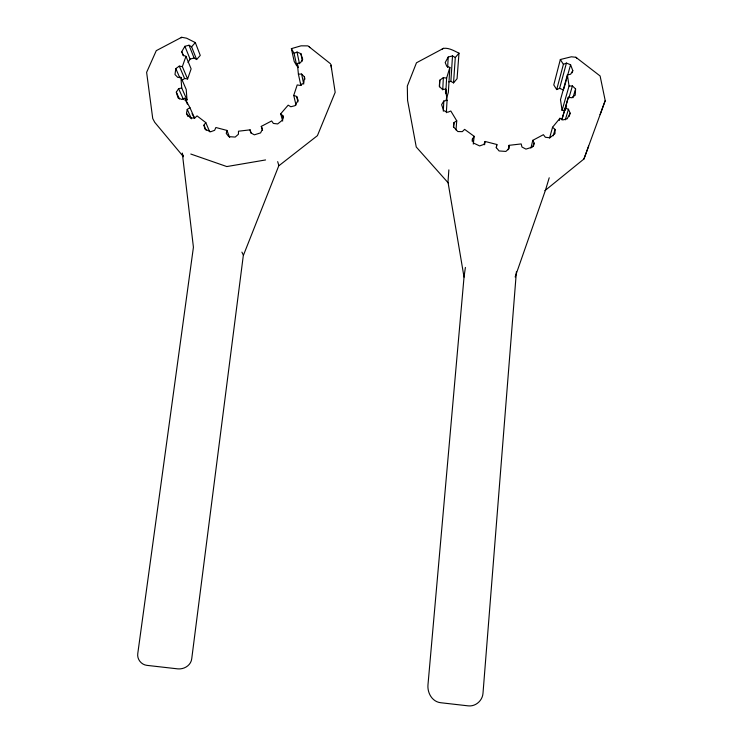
<?xml version="1.0" encoding="UTF-8"?>
<svg xmlns="http://www.w3.org/2000/svg" width="743" height="743" viewBox="0 0 743 743"><rect width="100%" height="100%" fill="white"/><g stroke="black" fill="none" stroke-linecap="round" stroke-linejoin="round"><path stroke-width="1.11" d="M565.274 110.28L562.07 110.363L569.064 86.021L572.416 85.937L575.593 88.946L575.212 95.188L571.692 97.76L568.358 97.24L565.284 108.134L568.451 109.249L570.15 113.168L567.188 118.806L562.832 119.939L559.953 118.267L552.56 127.239L555.04 129.403L554.984 133.638L549.885 137.789L545.362 137.269L543.393 134.687L532.787 140.334L530.901 148.043M544.898 190.663L583.933 159.002L605.211 100.621L600.112 75.981L575.853 57.267L571.367 56.793L560.333 59.514L553.776 84.934L556.693 89.569L559.6 88.371L563.547 89.959M439.531 86.838L439.819 80.179L443.348 77.625L446.608 78.136L449.868 67.427L446.784 66.341L445.206 62.523L448.224 57.025L452.506 55.911L455.292 57.527L453.536 82.9L450.88 81.34L448.837 81.879M442.735 89.884L443.348 77.625M443.292 111.134L443.822 101.029L447.072 100.342L445.661 89.244L442.345 89.336L439.289 86.355L439.819 80.179M445.475 92.68L445.661 89.244M445.735 93.739L446.608 78.136M447.639 67.409L448.224 57.025M446.348 112.704L447.072 100.342M449.868 67.427L448.345 92.383L446.171 99.571M330.459 63.722L307.927 45.871L301.036 45.834L291.386 48.639L294.2 61.437L296.829 65.988L294.07 53.282L297.024 52.075L300.878 53.663L302.707 59.319L300.478 62.793L297.339 63.452L298.398 74.142L301.602 74.049L304.463 76.947L303.803 82.947L300.33 85.426L297.191 84.934L293.736 95.401L296.698 96.479L298.119 100.249L295.027 105.673L290.829 106.76L288.173 105.153L280.705 113.79L282.962 115.871L282.711 119.939L277.659 123.932L273.387 123.431L271.641 120.951L261.285 126.384L262.567 130.452M450.88 81.34L452.506 55.911M448.865 169.868L447.983 182.044L464.031 277.111L427.959 685.027C427.309 693.005 432.203 701.81 440.729 702.729L468.136 705.85C475.557 706.769 482.513 700.649 482.996 693.265L516.394 271.762M448.289 182.964L416.247 147.003L407.563 100.286L407.313 86.086L416.479 62.783L443.506 48.341C449.088 47.654 454.149 50.886 458.988 53.162L457.066 78.712L453.536 82.9M453.648 127.146L453.992 122.604L456.741 120.821L450.806 111.004L447.75 112.267L443.664 110.586L441.602 104.661L443.822 101.029M455.998 129.923L456.741 120.821M472.139 141.207L472.399 139.006L474.201 136.35L464.626 129.366L462.304 131.641L457.809 131.548L453.416 126.774L453.992 122.604M473.272 144.096L474.201 136.35M182.044 80.309L184.598 78.498L187.607 78.981L182.351 66.619L179.277 66.127L175.803 68.588L174.995 74.532L177.753 77.402L180.921 77.318L186.214 89.457L187.013 99.924L184.979 100.351M464.031 277.111L465.387 267.415M484.612 144.746L485.086 141.458L496.853 144.495L496.296 147.773M496.853 144.495L496.287 147.606L499.092 150.959L505.881 151.423L509.15 148.489L509.048 145.331L521.187 143.928L521.957 147.012L525.933 149.111L532.387 147.105L534.189 143.213L532.787 140.334M187.914 116.521L186.493 113.41L187.236 109.397L189.939 107.679L184.766 98.243L181.803 99.46L177.995 97.844L176.314 92.151L178.608 88.658L181.729 87.99L187.013 99.924M508.193 149.687L509.048 145.331M186.493 113.41L190.44 117.988L194.712 118.081L197.025 115.889L205.792 122.595L203.953 125.149L204.901 129.068L210.52 131.808L214.606 130.331L215.888 127.508L226.931 130.415L226.243 133.406L228.751 136.628L235.178 137.074L238.429 134.251L238.484 131.214L250.085 129.849L251.125 132.886M533.372 146.501L534.189 143.213M556.693 89.569L563.398 64.344L560.333 59.514M559.6 88.371L566.435 63.081L570.578 64.743L572.797 70.613L572.175 72.786M549.569 138.003L552.56 127.239M572.797 70.613L570.643 74.226L567.383 74.913L560.482 99.711L562.07 110.363M563.853 88.863L570.578 64.743M553.21 135.839L555.04 129.403M559.321 120.45L559.953 118.267M562.024 118.945L568.358 97.24M561.866 119.837L565.284 108.134M565.599 109.175L566.575 105.859M568.85 98.113L572.416 85.937M565.274 119.874L568.451 109.249M572.937 97.751L575.593 88.946M549.216 177.781L545.585 189.809L515.14 277.009M569.147 116.484L570.15 113.168M187.607 78.981L191.127 68.885L185.964 56.319L183.084 55.27L181.766 51.601L184.905 46.307L189.028 45.23L191.601 46.781L196.626 59.551L200.266 55.428L195.325 42.583L186.558 38.181L181.663 37.289L156.271 50.663L146.622 72.34L152.733 118.536L154.739 122.326L183.493 156.773M182.351 66.619L185.964 56.319M583.933 159.002L588.632 146.148M600.103 114.617L605.211 100.621M485.086 141.458L483.879 144.402L479.653 145.934L473.597 143.083L472.399 139.006M188.035 62.533L190.078 59.078L194.109 58.028L196.626 59.551M455.292 57.527L458.988 53.162M181.162 37.865L181.663 37.289M191.601 46.781L195.325 42.583M442.187 49.057L443.506 48.341M563.398 64.344L566.435 63.081M265.567 159.949L226.81 166.562L190.793 154.033M575.853 57.267L576.847 58.177M291.386 48.639L294.07 53.282M309.19 46.595L309.757 47.608M192.019 113.66L194.555 118.286M182.444 154.107L183.335 155.881M241.902 252.118L243.267 254.97M176.314 92.151L179.472 99.051M187.236 109.397L191.48 118.806M178.608 88.658L183.521 99.581M184.766 98.243L187.385 104.104M189.939 107.679L194.592 118.156M175.803 68.588L179.852 77.829M203.953 125.149L206.145 130.239M261.285 126.384L262.474 129.161L260.579 132.904L254.347 134.827L250.67 132.811L250.085 129.849M179.277 66.127L184.598 78.498M205.792 122.595L209.702 131.79M181.766 51.601L183.521 55.818M184.905 46.307L190.078 59.078M189.028 45.23L194.109 58.028M226.931 130.415L229.68 137.474M277.668 161.64L278.736 165.15M280.705 113.79L282.674 121.081M282.962 115.871L283.51 117.942M293.736 95.401L296.011 105.097M296.698 96.479L297.934 101.856M298.398 74.142L300.822 85.306M297.339 63.452L298.24 67.622M297.024 52.075L299.485 63.74M301.602 74.049L303.72 84.108M304.463 76.947L304.927 79.167M300.878 53.663L302.392 61.075M331.582 68.848L330.932 64.66L335.177 92.327L317.419 135.653L278.736 165.875L243.295 255.638L191.731 658.753C190.96 665.366 184.218 669.424 177.93 668.886L146.882 665.356C141.244 664.706 136.879 659.171 137.78 653.515L193.421 247.224L182.286 153.049M567.383 74.913L569.064 86.021M300.757 83.281L300.961 85.38M180.921 77.318L181.729 87.99"/></g></svg>
